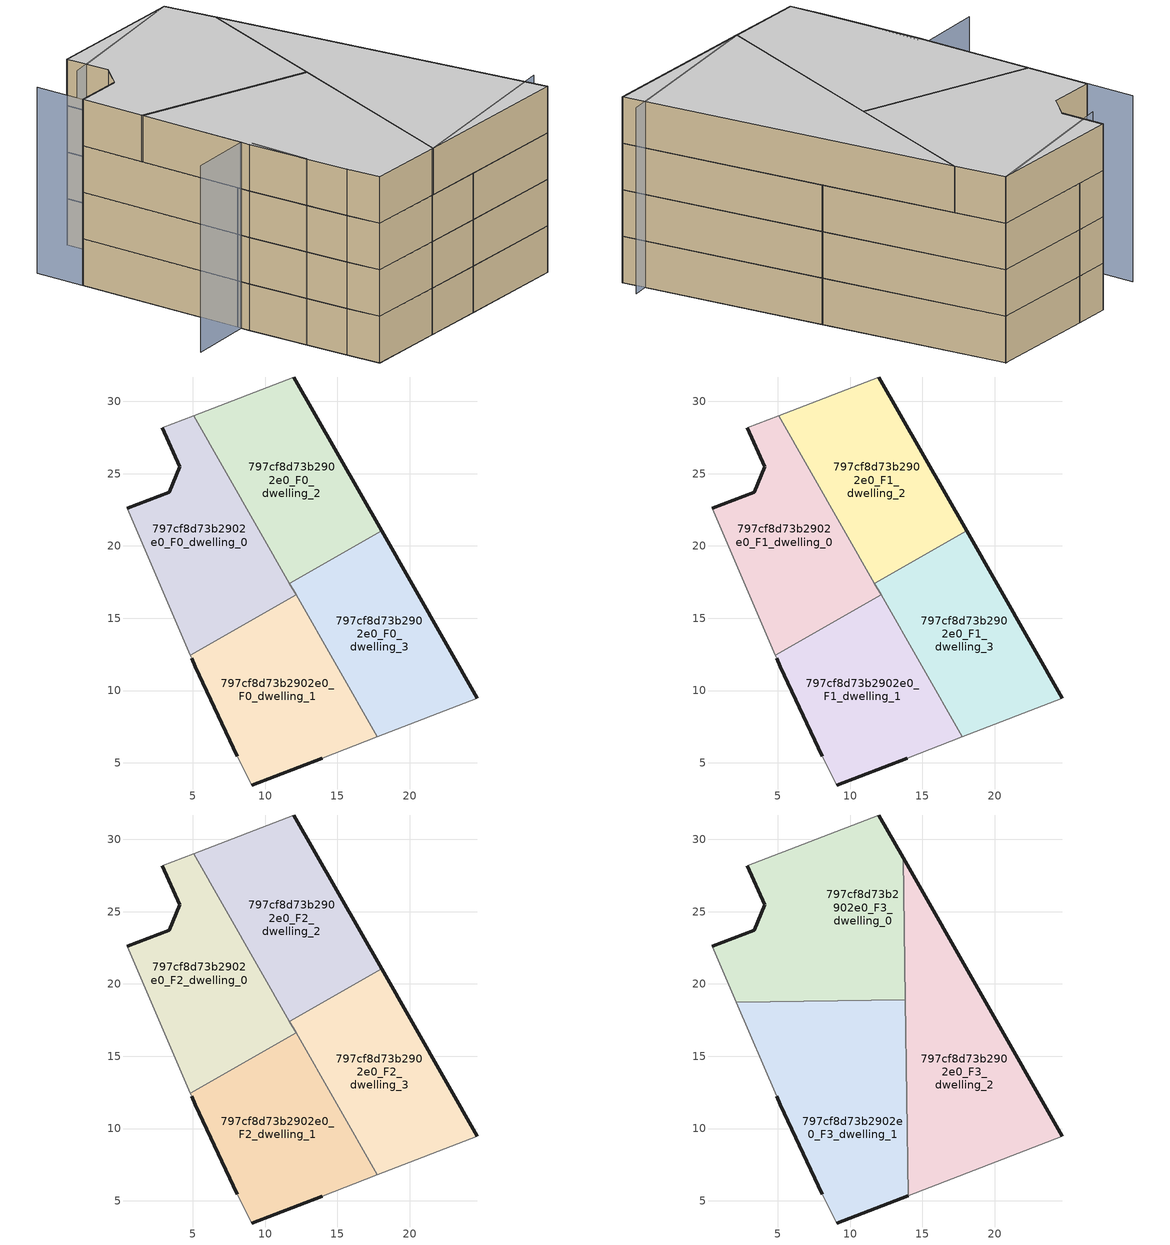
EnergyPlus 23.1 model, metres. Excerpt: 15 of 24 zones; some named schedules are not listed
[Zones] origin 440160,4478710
797cf8d73b2902e0_F0_dwelling_0
 floor ground (EU_floor_Construction): 12.14,16.61 5.07,29.01 2.89,28.17 4.08,25.47 3.38,23.73 0.45,22.61 4.83,12.43 z0
 wall outside (EU_wall_Construction): 0.45,22.61 3.38,23.73 4.08,25.47 2.89,28.17 z0:3
 wall adiabatic (EU_wall_Construction): 2.89,28.17 5.07,29.01 / 4.83,12.43 0.45,22.61 z0:3
 wall to 797cf8d73b2902e0_F0_dwelling_1 (EU_wall_Construction): 12.14,16.61 4.83,12.43 z0:3
 wall to 797cf8d73b2902e0_F0_dwelling_2 (EU_wall_Construction): 5.07,29.01 11.69,17.41 z0:3
 wall to 797cf8d73b2902e0_F0_dwelling_3 (EU_wall_Construction): 11.69,17.41 12.14,16.61 z0:3
797cf8d73b2902e0_F0_dwelling_1
 floor ground (EU_floor_Construction): 17.75,6.79 12.14,16.61 4.83,12.43 4.92,12.22 5.18,11.63 8.08,5.47 9.06,3.46 13.94,5.32 z0
 wall outside (EU_wall_Construction): 13.94,5.32 9.06,3.46 / 8.08,5.47 5.18,11.63 4.92,12.22 z0:3
 wall adiabatic (EU_wall_Construction): 4.92,12.22 4.83,12.43 / 17.75,6.79 13.94,5.32 / 9.06,3.46 8.08,5.47 z0:3
 wall to 797cf8d73b2902e0_F0_dwelling_3 (EU_wall_Construction): 12.14,16.61 17.75,6.79 z0:3
797cf8d73b2902e0_F0_dwelling_2
 floor ground (EU_floor_Construction): 18.06,21.05 11.97,31.69 5.07,29.01 11.69,17.41 z0
 wall outside (EU_wall_Construction): 11.97,31.69 18.06,21.05 z0:3
 wall to 797cf8d73b2902e0_F0_dwelling_3 (EU_wall_Construction): 18.06,21.05 11.69,17.41 z0:3
 wall adiabatic (EU_wall_Construction): 5.07,29.01 11.97,31.69 z0:3
797cf8d73b2902e0_F0_dwelling_3
 floor ground (EU_floor_Construction): 24.68,9.46 18.06,21.05 11.69,17.41 17.75,6.79 z0
 wall outside (EU_wall_Construction): 18.06,21.05 24.68,9.46 z0:3
 wall adiabatic (EU_wall_Construction): 24.68,9.46 17.75,6.79 z0:3
797cf8d73b2902e0_F1_dwelling_0
 floor to 797cf8d73b2902e0_F0_dwelling_0 (EU_floor_Construction): 12.14,16.61 5.07,29.01 2.89,28.17 4.08,25.47 3.38,23.73 0.45,22.61 4.83,12.43 z3
 wall outside (EU_wall_Construction): 0.45,22.61 3.38,23.73 4.08,25.47 2.89,28.17 z3:6
 wall adiabatic (EU_wall_Construction): 2.89,28.17 5.07,29.01 / 4.83,12.43 0.45,22.61 z3:6
 wall to 797cf8d73b2902e0_F1_dwelling_1 (EU_wall_Construction): 12.14,16.61 4.83,12.43 z3:6
 wall to 797cf8d73b2902e0_F1_dwelling_2 (EU_wall_Construction): 5.07,29.01 11.69,17.41 z3:6
 wall to 797cf8d73b2902e0_F1_dwelling_3 (EU_wall_Construction): 11.69,17.41 12.14,16.61 z3:6
797cf8d73b2902e0_F1_dwelling_1
 floor to 797cf8d73b2902e0_F0_dwelling_1 (EU_floor_Construction): 17.75,6.79 12.14,16.61 4.83,12.43 4.92,12.22 5.18,11.63 8.08,5.47 9.06,3.46 13.94,5.32 z3
 wall outside (EU_wall_Construction): 13.94,5.32 9.06,3.46 / 8.08,5.47 5.18,11.63 4.92,12.22 z3:6
 wall adiabatic (EU_wall_Construction): 4.92,12.22 4.83,12.43 / 17.75,6.79 13.94,5.32 / 9.06,3.46 8.08,5.47 z3:6
 wall to 797cf8d73b2902e0_F1_dwelling_3 (EU_wall_Construction): 12.14,16.61 17.75,6.79 z3:6
797cf8d73b2902e0_F1_dwelling_2
 floor to 797cf8d73b2902e0_F0_dwelling_2 (EU_floor_Construction): 18.06,21.05 11.97,31.69 5.07,29.01 11.69,17.41 z3
 wall outside (EU_wall_Construction): 11.97,31.69 18.06,21.05 z3:6
 wall to 797cf8d73b2902e0_F1_dwelling_3 (EU_wall_Construction): 18.06,21.05 11.69,17.41 z3:6
 wall adiabatic (EU_wall_Construction): 5.07,29.01 11.97,31.69 z3:6
797cf8d73b2902e0_F1_dwelling_3
 floor to 797cf8d73b2902e0_F0_dwelling_3 (EU_floor_Construction): 24.68,9.46 18.06,21.05 11.69,17.41 17.75,6.79 z3
 wall outside (EU_wall_Construction): 18.06,21.05 24.68,9.46 z3:6
 wall adiabatic (EU_wall_Construction): 24.68,9.46 17.75,6.79 z3:6
797cf8d73b2902e0_F2_dwelling_0
 floor to 797cf8d73b2902e0_F1_dwelling_0 (EU_floor_Construction): 12.14,16.61 5.07,29.01 2.89,28.17 4.08,25.47 3.38,23.73 0.45,22.61 4.83,12.43 z6
 wall outside (EU_wall_Construction): 0.45,22.61 3.38,23.73 4.08,25.47 2.89,28.17 z6:9
 wall adiabatic (EU_wall_Construction): 2.89,28.17 5.07,29.01 / 4.83,12.43 0.45,22.61 z6:9
 wall to 797cf8d73b2902e0_F2_dwelling_1 (EU_wall_Construction): 12.14,16.61 4.83,12.43 z6:9
 wall to 797cf8d73b2902e0_F2_dwelling_2 (EU_wall_Construction): 5.07,29.01 11.69,17.41 z6:9
 wall to 797cf8d73b2902e0_F2_dwelling_3 (EU_wall_Construction): 11.69,17.41 12.14,16.61 z6:9
797cf8d73b2902e0_F2_dwelling_1
 floor to 797cf8d73b2902e0_F1_dwelling_1 (EU_floor_Construction): 17.75,6.79 12.14,16.61 4.83,12.43 4.92,12.22 5.18,11.63 8.08,5.47 9.06,3.46 13.94,5.32 z6
 wall outside (EU_wall_Construction): 13.94,5.32 9.06,3.46 / 8.08,5.47 5.18,11.63 4.92,12.22 z6:9
 wall adiabatic (EU_wall_Construction): 4.92,12.22 4.83,12.43 / 17.75,6.79 13.94,5.32 / 9.06,3.46 8.08,5.47 z6:9
 wall to 797cf8d73b2902e0_F2_dwelling_3 (EU_wall_Construction): 12.14,16.61 17.75,6.79 z6:9
797cf8d73b2902e0_F2_dwelling_2
 floor to 797cf8d73b2902e0_F1_dwelling_2 (EU_floor_Construction): 18.06,21.05 11.97,31.69 5.07,29.01 11.69,17.41 z6
 wall outside (EU_wall_Construction): 11.97,31.69 18.06,21.05 z6:9
 wall to 797cf8d73b2902e0_F2_dwelling_3 (EU_wall_Construction): 18.06,21.05 11.69,17.41 z6:9
 wall adiabatic (EU_wall_Construction): 5.07,29.01 11.97,31.69 z6:9
 ceiling adiabatic (EU_roof_Construction): 13.66,28.73 18.06,21.05 13.82,18.63 z9
797cf8d73b2902e0_F2_dwelling_3
 floor to 797cf8d73b2902e0_F1_dwelling_3 (EU_floor_Construction): 24.68,9.46 18.06,21.05 11.69,17.41 17.75,6.79 z6
 wall outside (EU_wall_Construction): 18.06,21.05 24.68,9.46 z6:9
 wall adiabatic (EU_wall_Construction): 24.68,9.46 17.75,6.79 z6:9
797cf8d73b2902e0_F3_dwelling_0
 floor to 797cf8d73b2902e0_F2_dwelling_0 (EU_floor_Construction): 10.86,18.86 5.07,29.01 2.89,28.17 4.08,25.47 3.38,23.73 0.45,22.61 2.13,18.72 z9
 floor to 797cf8d73b2902e0_F2_dwelling_2 (EU_floor_Construction): 13.82,18.91 13.66,28.73 11.97,31.69 5.07,29.01 10.86,18.86 z9
 wall outside (EU_wall_Construction): 11.97,31.69 13.66,28.73 / 0.45,22.61 3.38,23.73 4.08,25.47 2.89,28.17 z9:12
 wall adiabatic (EU_wall_Construction): 2.89,28.17 11.97,31.69 / 2.13,18.72 0.45,22.61 z9:12
 wall to 797cf8d73b2902e0_F3_dwelling_1 (EU_wall_Construction): 13.82,18.91 2.13,18.72 z9:12
 wall to 797cf8d73b2902e0_F3_dwelling_2 (EU_wall_Construction): 13.66,28.73 13.82,18.91 z9:12
 ceiling to 797cf8d73b2902e0_F4_dwelling_0 (EU_floor_Construction): 11.97,31.69 13.66,28.73 13.82,18.91 2.13,18.72 0.45,22.61 3.38,23.73 4.08,25.47 2.89,28.17 z12
797cf8d73b2902e0_F3_dwelling_1
 floor to 797cf8d73b2902e0_F2_dwelling_1 (EU_floor_Construction): 13.96,5.33 14.04,5.36 13.91,13.52 12.14,16.61 4.83,12.43 4.92,12.22 5.18,11.63 8.08,5.47 9.06,3.46 z9
 floor to 797cf8d73b2902e0_F2_dwelling_0 (EU_floor_Construction): 12.14,16.61 10.86,18.86 2.13,18.72 4.83,12.43 z9
 floor to 797cf8d73b2902e0_F2_dwelling_2 (EU_floor_Construction): 13.82,18.63 13.82,18.91 10.86,18.86 11.69,17.41 z9
 floor to 797cf8d73b2902e0_F2_dwelling_3 (EU_floor_Construction): 13.91,13.52 13.82,18.63 11.69,17.41 z9
 wall outside (EU_wall_Construction): 14.04,5.36 9.06,3.46 / 8.08,5.47 5.18,11.63 4.92,12.22 z9:12
 wall adiabatic (EU_wall_Construction): 4.92,12.22 2.13,18.72 / 9.06,3.46 8.08,5.47 z9:12
 wall to 797cf8d73b2902e0_F3_dwelling_2 (EU_wall_Construction): 13.82,18.91 14.04,5.36 z9:12
 ceiling to 797cf8d73b2902e0_F4_dwelling_1 (EU_floor_Construction): 13.82,18.91 14.04,5.36 9.06,3.46 8.08,5.47 5.18,11.63 4.92,12.22 2.13,18.72 z12
797cf8d73b2902e0_F3_dwelling_2
 floor to 797cf8d73b2902e0_F2_dwelling_3 (EU_floor_Construction): 24.68,9.46 18.06,21.05 13.83,18.63 13.91,13.52 17.75,6.79 z9
 floor adiabatic (EU_floor_Construction): 18.06,21.05 13.66,28.73 13.83,18.63 z9
 floor to 797cf8d73b2902e0_F2_dwelling_1 (EU_floor_Construction): 17.75,6.79 13.91,13.52 14.04,5.36 z9
 wall outside (EU_wall_Construction): 13.66,28.73 24.68,9.46 z9:12
 wall adiabatic (EU_wall_Construction): 24.68,9.46 14.04,5.36 z9:12
 ceiling to 797cf8d73b2902e0_F4_dwelling_2 (EU_floor_Construction): 13.66,28.73 24.68,9.46 14.04,5.36 z12
shading: 5.4,11.72 6.87,8.03 / -0.82,25.58 4.94,12.2 / 4.94,12.2 1.03,10.52 / 11.97,31.69 2.46,26.33 / 13.94,5.32 24.87,11.28 z0:12
[Building]
EU S2 Campaign: North Axis=0; Terrain=City; Solar Distribution=FullExterior
[Site:Location]
Madrid: Latitude=40.5; Longitude=-3.5; Time Zone=1; Elevation=609
[SizingPeriod:WeatherFileDays]
AnnualSizingPeriod: Begin Month=1; Begin Day of Month=1; End Month=12; End Day of Month=31; Day of Week for Start Day=Monday; Use Weather File Daylight Saving Period=No; Use Weather File Rain and Snow Indicators=No
[MATERIAL]
EU_InternalMass_Material: Roughness=MediumRough; Thickness=0.1; Conductivity=1; Density=1800; Specific Heat=900; Thermal Absorptance=0.9; Solar Absorptance=0.7; Visible Absorptance=0.7
[MATERIAL:NOMASS] Roughness=MediumRough; Thermal Absorptance=0.9; Solar Absorptance=0.7; Visible Absorptance=0.7
Name | Thermal Resistance
EU_wall_NoMass | 0.609216
EU_roof_NoMass | 0.513268
EU_floor_NoMass | 0.568163
[CONSTRUCTION]
EU_wall_Construction: EU_wall_NoMass
EU_roof_Construction: EU_roof_NoMass
EU_floor_Construction: EU_floor_NoMass
EU_InternalMass_Construction: EU_InternalMass_Material
[ZONE] Type=1; Multiplier=1; Ceiling Height=autocalculate; Floor Area=autocalculate; Part of Total Floor Area=Yes
Name | Volume
797cf8d73b2902e0_F0_dwelling_0; 797cf8d73b2902e0_F1_dwelling_0; 797cf8d73b2902e0_F2_dwelling_0 | 281.65
797cf8d73b2902e0_F3_dwelling_0 | 375.553
797cf8d73b2902e0_F0_dwelling_1; 797cf8d73b2902e0_F1_dwelling_1; 797cf8d73b2902e0_F2_dwelling_1; 797cf8d73b2902e0_F0_dwelling_2; 797cf8d73b2902e0_F1_dwelling_2; 797cf8d73b2902e0_F2_dwelling_2 | 281.663
797cf8d73b2902e0_F3_dwelling_1 | 375.558
797cf8d73b2902e0_F3_dwelling_2 | 375.529
797cf8d73b2902e0_F0_dwelling_3; 797cf8d73b2902e0_F1_dwelling_3; 797cf8d73b2902e0_F2_dwelling_3 | 281.658
[INTERNALMASS] Construction=EU_InternalMass_Construction
Name | Zone or ZoneList | Surface Area
797cf8d73b2902e0_F0_dwelling_0_EU_InternalMass | 797cf8d73b2902e0_F0_dwelling_0 | 93.8833
797cf8d73b2902e0_F0_dwelling_1_EU_InternalMass | 797cf8d73b2902e0_F0_dwelling_1 | 93.8879
797cf8d73b2902e0_F0_dwelling_2_EU_InternalMass | 797cf8d73b2902e0_F0_dwelling_2 | 93.888
797cf8d73b2902e0_F0_dwelling_3_EU_InternalMass | 797cf8d73b2902e0_F0_dwelling_3 | 93.886
797cf8d73b2902e0_F1_dwelling_0_EU_InternalMass | 797cf8d73b2902e0_F1_dwelling_0 | 93.8833
797cf8d73b2902e0_F1_dwelling_1_EU_InternalMass | 797cf8d73b2902e0_F1_dwelling_1 | 93.8879
797cf8d73b2902e0_F1_dwelling_2_EU_InternalMass | 797cf8d73b2902e0_F1_dwelling_2 | 93.888
797cf8d73b2902e0_F1_dwelling_3_EU_InternalMass | 797cf8d73b2902e0_F1_dwelling_3 | 93.886
797cf8d73b2902e0_F2_dwelling_0_EU_InternalMass | 797cf8d73b2902e0_F2_dwelling_0 | 93.8833
797cf8d73b2902e0_F2_dwelling_1_EU_InternalMass | 797cf8d73b2902e0_F2_dwelling_1 | 93.8879
797cf8d73b2902e0_F2_dwelling_2_EU_InternalMass | 797cf8d73b2902e0_F2_dwelling_2 | 93.888
797cf8d73b2902e0_F2_dwelling_3_EU_InternalMass | 797cf8d73b2902e0_F2_dwelling_3 | 93.886
797cf8d73b2902e0_F3_dwelling_0_EU_InternalMass | 797cf8d73b2902e0_F3_dwelling_0 | 125.182
797cf8d73b2902e0_F3_dwelling_1_EU_InternalMass | 797cf8d73b2902e0_F3_dwelling_1 | 125.186
797cf8d73b2902e0_F3_dwelling_2_EU_InternalMass | 797cf8d73b2902e0_F3_dwelling_2 | 125.183
[OTHEREQUIPMENT] Fuel Type=Electricity; Design Level Calculation Method=Watts/Area; Power per Zone Floor Area=1; Fraction Latent=0; Fraction Radiant=0; Fraction Lost=0; Carbon Dioxide Generation Rate=0; EndUse Subcategory=EU_Step8_InternalGains
Name | Zone or ZoneList or Space or SpaceList | Schedule
EU_Step8_InternalGain_797cf8d73b2902e0_F0_dwelling_0_f000 | 797cf8d73b2902e0_F0_dwelling_0 | EU_Step8_GainSchedule_797cf8d73b2902e0_F0_dwelling_0_f000
EU_Step8_InternalGain_797cf8d73b2902e0_F0_dwelling_1_f000 | 797cf8d73b2902e0_F0_dwelling_1 | EU_Step8_GainSchedule_797cf8d73b2902e0_F0_dwelling_1_f000
EU_Step8_InternalGain_797cf8d73b2902e0_F0_dwelling_2_f000 | 797cf8d73b2902e0_F0_dwelling_2 | EU_Step8_GainSchedule_797cf8d73b2902e0_F0_dwelling_2_f000
EU_Step8_InternalGain_797cf8d73b2902e0_F0_dwelling_3_f000 | 797cf8d73b2902e0_F0_dwelling_3 | EU_Step8_GainSchedule_797cf8d73b2902e0_F0_dwelling_3_f000
EU_Step8_InternalGain_797cf8d73b2902e0_F1_dwelling_0_f000 | 797cf8d73b2902e0_F1_dwelling_0 | EU_Step8_GainSchedule_797cf8d73b2902e0_F1_dwelling_0_f000
EU_Step8_InternalGain_797cf8d73b2902e0_F1_dwelling_1_f000 | 797cf8d73b2902e0_F1_dwelling_1 | EU_Step8_GainSchedule_797cf8d73b2902e0_F1_dwelling_1_f000
EU_Step8_InternalGain_797cf8d73b2902e0_F1_dwelling_2_f000 | 797cf8d73b2902e0_F1_dwelling_2 | EU_Step8_GainSchedule_797cf8d73b2902e0_F1_dwelling_2_f000
EU_Step8_InternalGain_797cf8d73b2902e0_F1_dwelling_3_f000 | 797cf8d73b2902e0_F1_dwelling_3 | EU_Step8_GainSchedule_797cf8d73b2902e0_F1_dwelling_3_f000
EU_Step8_InternalGain_797cf8d73b2902e0_F2_dwelling_0_f000 | 797cf8d73b2902e0_F2_dwelling_0 | EU_Step8_GainSchedule_797cf8d73b2902e0_F2_dwelling_0_f000
EU_Step8_InternalGain_797cf8d73b2902e0_F2_dwelling_1_f000 | 797cf8d73b2902e0_F2_dwelling_1 | EU_Step8_GainSchedule_797cf8d73b2902e0_F2_dwelling_1_f000
EU_Step8_InternalGain_797cf8d73b2902e0_F2_dwelling_2_f000 | 797cf8d73b2902e0_F2_dwelling_2 | EU_Step8_GainSchedule_797cf8d73b2902e0_F2_dwelling_2_f000
EU_Step8_InternalGain_797cf8d73b2902e0_F2_dwelling_3_f000 | 797cf8d73b2902e0_F2_dwelling_3 | EU_Step8_GainSchedule_797cf8d73b2902e0_F2_dwelling_3_f000
EU_Step8_InternalGain_797cf8d73b2902e0_F3_dwelling_0_f000 | 797cf8d73b2902e0_F3_dwelling_0 | EU_Step8_GainSchedule_797cf8d73b2902e0_F3_dwelling_0_f000
EU_Step8_InternalGain_797cf8d73b2902e0_F3_dwelling_1_f000 | 797cf8d73b2902e0_F3_dwelling_1 | EU_Step8_GainSchedule_797cf8d73b2902e0_F3_dwelling_1_f000
EU_Step8_InternalGain_797cf8d73b2902e0_F3_dwelling_2_f000 | 797cf8d73b2902e0_F3_dwelling_2 | EU_Step8_GainSchedule_797cf8d73b2902e0_F3_dwelling_2_f000
[ZONEVENTILATION:DESIGNFLOWRATE] Schedule=EU_AlwaysOn; Design Flow Rate Calculation Method=AirChanges/Hour; Air Changes per Hour=0.752966; Ventilation Type=Natural; Fan Pressure Rise=0; Fan Total Efficiency=1; Constant Term Coefficient=1; Temperature Term Coefficient=0; Velocity Term Coefficient=0; Velocity Squared Term Coefficient=0; Minimum Indoor Temperature=-100; Maximum Indoor Temperature=100; Delta Temperature=-100; Minimum Outdoor Temperature=-100; Maximum Outdoor Temperature=100; Maximum Wind Speed=40
Name | Zone or ZoneList or Space or SpaceList
EU_ConstantAir_797cf8d73b2902e0_F0_dwelling_0 | 797cf8d73b2902e0_F0_dwelling_0
EU_ConstantAir_797cf8d73b2902e0_F0_dwelling_1 | 797cf8d73b2902e0_F0_dwelling_1
EU_ConstantAir_797cf8d73b2902e0_F0_dwelling_2 | 797cf8d73b2902e0_F0_dwelling_2
EU_ConstantAir_797cf8d73b2902e0_F0_dwelling_3 | 797cf8d73b2902e0_F0_dwelling_3
EU_ConstantAir_797cf8d73b2902e0_F1_dwelling_0 | 797cf8d73b2902e0_F1_dwelling_0
EU_ConstantAir_797cf8d73b2902e0_F1_dwelling_1 | 797cf8d73b2902e0_F1_dwelling_1
EU_ConstantAir_797cf8d73b2902e0_F1_dwelling_2 | 797cf8d73b2902e0_F1_dwelling_2
EU_ConstantAir_797cf8d73b2902e0_F1_dwelling_3 | 797cf8d73b2902e0_F1_dwelling_3
EU_ConstantAir_797cf8d73b2902e0_F2_dwelling_0 | 797cf8d73b2902e0_F2_dwelling_0
EU_ConstantAir_797cf8d73b2902e0_F2_dwelling_1 | 797cf8d73b2902e0_F2_dwelling_1
EU_ConstantAir_797cf8d73b2902e0_F2_dwelling_2 | 797cf8d73b2902e0_F2_dwelling_2
EU_ConstantAir_797cf8d73b2902e0_F2_dwelling_3 | 797cf8d73b2902e0_F2_dwelling_3
EU_ConstantAir_797cf8d73b2902e0_F3_dwelling_0 | 797cf8d73b2902e0_F3_dwelling_0
EU_ConstantAir_797cf8d73b2902e0_F3_dwelling_1 | 797cf8d73b2902e0_F3_dwelling_1
EU_ConstantAir_797cf8d73b2902e0_F3_dwelling_2 | 797cf8d73b2902e0_F3_dwelling_2
[HVACTEMPLATE:THERMOSTAT] Constant Heating Setpoint=20; Constant Cooling Setpoint=50
EU_HeatOnly_797cf8d73b2902e0_F0_dwelling_0; EU_HeatOnly_797cf8d73b2902e0_F0_dwelling_1; EU_HeatOnly_797cf8d73b2902e0_F0_dwelling_2; EU_HeatOnly_797cf8d73b2902e0_F0_dwelling_3; EU_HeatOnly_797cf8d73b2902e0_F1_dwelling_0; EU_HeatOnly_797cf8d73b2902e0_F1_dwelling_1; EU_HeatOnly_797cf8d73b2902e0_F1_dwelling_2; EU_HeatOnly_797cf8d73b2902e0_F1_dwelling_3; EU_HeatOnly_797cf8d73b2902e0_F2_dwelling_0; EU_HeatOnly_797cf8d73b2902e0_F2_dwelling_1; EU_HeatOnly_797cf8d73b2902e0_F2_dwelling_2; EU_HeatOnly_797cf8d73b2902e0_F2_dwelling_3; EU_HeatOnly_797cf8d73b2902e0_F3_dwelling_0; EU_HeatOnly_797cf8d73b2902e0_F3_dwelling_1; EU_HeatOnly_797cf8d73b2902e0_F3_dwelling_2; EU_HeatOnly_797cf8d73b2902e0_F4_dwelling_0; EU_HeatOnly_797cf8d73b2902e0_F4_dwelling_1; EU_HeatOnly_797cf8d73b2902e0_F4_dwelling_2; EU_HeatOnly_797cf8d73b2902e0_F5_dwelling_0; EU_HeatOnly_797cf8d73b2902e0_F5_dwelling_1; EU_HeatOnly_797cf8d73b2902e0_F5_dwelling_2; EU_HeatOnly_797cf8d73b2902e0_F6_dwelling_0; EU_HeatOnly_797cf8d73b2902e0_F6_dwelling_1; EU_HeatOnly_797cf8d73b2902e0_F6_dwelling_2
[HVACTEMPLATE:ZONE:IDEALLOADSAIRSYSTEM] System Availability Schedule=EU_AlwaysOn; Maximum Heating Supply Air Temperature=50; Minimum Cooling Supply Air Temperature=13; Maximum Heating Supply Air Humidity Ratio=0.0156; Minimum Cooling Supply Air Humidity Ratio=0.0077; Heating Limit=NoLimit; Cooling Limit=NoLimit; Heating Availability Schedule=EU_AlwaysOn; Cooling Availability Schedule=EU_CoolingOff; Dehumidification Control Type=ConstantSensibleHeatRatio; Cooling Sensible Heat Ratio=0.7; Dehumidification Setpoint=60; Humidification Control Type=None; Humidification Setpoint=30; Outdoor Air Method=None; Outdoor Air Flow Rate per Person=0.00944; Outdoor Air Flow Rate per Zone Floor Area=0; Outdoor Air Flow Rate per Zone=0; Demand Controlled Ventilation Type=None; Outdoor Air Economizer Type=NoEconomizer; Heat Recovery Type=None; Sensible Heat Recovery Effectiveness=0.7; Latent Heat Recovery Effectiveness=0.65
Name | Template Thermostat
797cf8d73b2902e0_F0_dwelling_0 | EU_HeatOnly_797cf8d73b2902e0_F0_dwelling_0
797cf8d73b2902e0_F0_dwelling_1 | EU_HeatOnly_797cf8d73b2902e0_F0_dwelling_1
